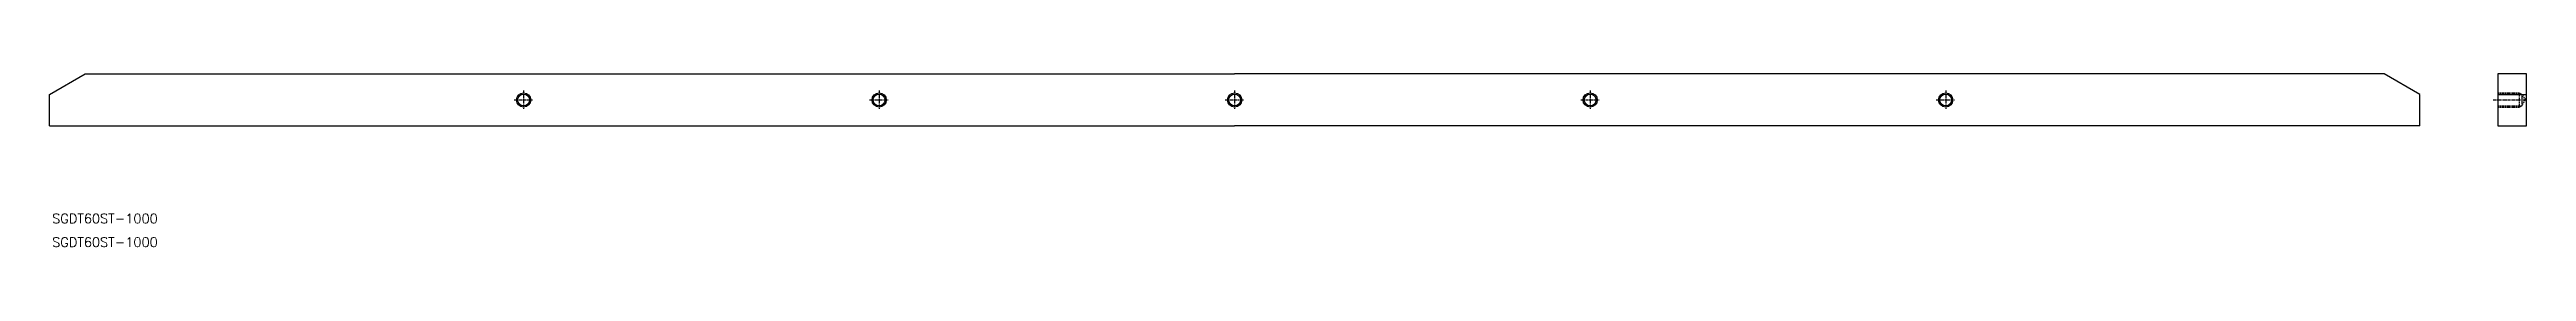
# Model space of a CAD drawing. Extents: x 0 to 1045, y 0 to 73.
import ezdxf

# ---------------------------------------------------------------- set-up
doc = ezdxf.new("R2010")
doc.units = 0
doc.linetypes.add('CENTER', pattern=[2, 1.25, -0.25, 0.25, -0.25])
doc.linetypes.add('DASHED', pattern=[0.75, 0.5, -0.25])
doc.layers.get('0').update_dxf_attribs({"linetype": 'CONTINUOUS'})
doc.layers.add('CENTER', color=1, linetype='CENTER')
doc.styles.get("Standard").update_dxf_attribs({"font": 'txt', "bigfont": 'BIGFONT'})

msp = doc.modelspace()

# ---------------------------------------------------------------- linework, layer by layer
at = {"color": 7, "linetype": 'CONTINUOUS'}
for p, q in [((0, 64.5), (15, 73.2)), ((15, 73.2), (500, 73.2)), ((985, 73.2), (500, 73.2)), ((1000, 64.5), (985, 73.2)), ((0, 51.2), (0, 64.5)), ((1000, 51.2), (1000, 64.5)), ((1033, 64.5), (1045, 64.5)), ((0, 51.2), (500, 51.2)), ((1000, 51.2), (500, 51.2))]:
    msp.add_line(p, q, dxfattribs=at)
at = {"color": 3, "linetype": 'DASHED'}
for p, q in [((1033, 65.2), (1042, 65.2)), ((1033, 64.7), (1043, 64.7)), ((1042, 65.2), (1042, 59.2)), ((1042, 65.2), (1042.9, 64.7)), ((1043, 64.7), (1043, 59.7)), ((1043, 64.7), (1044.5, 62.2)), ((1033, 59.7), (1043, 59.7)), ((1033, 59.2), (1042, 59.2)), ((1042, 59.2), (1042.9, 59.7)), ((1043, 59.7), (1044.5, 62.2))]:
    msp.add_line(p, q, dxfattribs=at)
at = {"color": 7, "linetype": 'CONTINUOUS'}
msp.add_lwpolyline([(1033, 51.2), (1045, 51.2), (1045, 73.2), (1033, 73.2)], close=True, dxfattribs=at)
at = {"color": 3, "linetype": 'CONTINUOUS'}
for centre in [(200, 62.2), (350, 62.2), (500, 62.2), (650, 62.2), (800, 62.2)]:
    msp.add_circle(centre, 3, dxfattribs=at)
at = {"color": 7, "linetype": 'CONTINUOUS'}
for centre in [(200, 62.2), (350, 62.2), (500, 62.2), (650, 62.2), (800, 62.2)]:
    msp.add_circle(centre, 2.5, dxfattribs=at)
at = {"layer": 'CENTER', "color": 1, "linetype": 'CENTER'}
for p, q in [((200, 66.2), (200, 58.2)), ((350, 66.2), (350, 58.2)), ((500, 66.2), (500, 58.2)), ((650, 66.2), (650, 58.2)), ((800, 66.2), (800, 58.2)), ((196, 62.2), (204, 62.2)), ((346, 62.2), (354, 62.2)), ((496, 62.2), (504, 62.2)), ((646, 62.2), (654, 62.2)), ((796, 62.2), (804, 62.2)), ((1031, 62.2), (1044.9, 62.2))]:
    msp.add_line(p, q, dxfattribs=at)

# ---------------------------------------------------------------- texts
at = {"color": 7, "linetype": 'CONTINUOUS'}
for p in [(1.1, 10), (1.1, 0)]:
    msp.add_text('SGDT60ST-1000', height=4, dxfattribs=at).set_placement(p)

doc.saveas('drawing.dxf')
